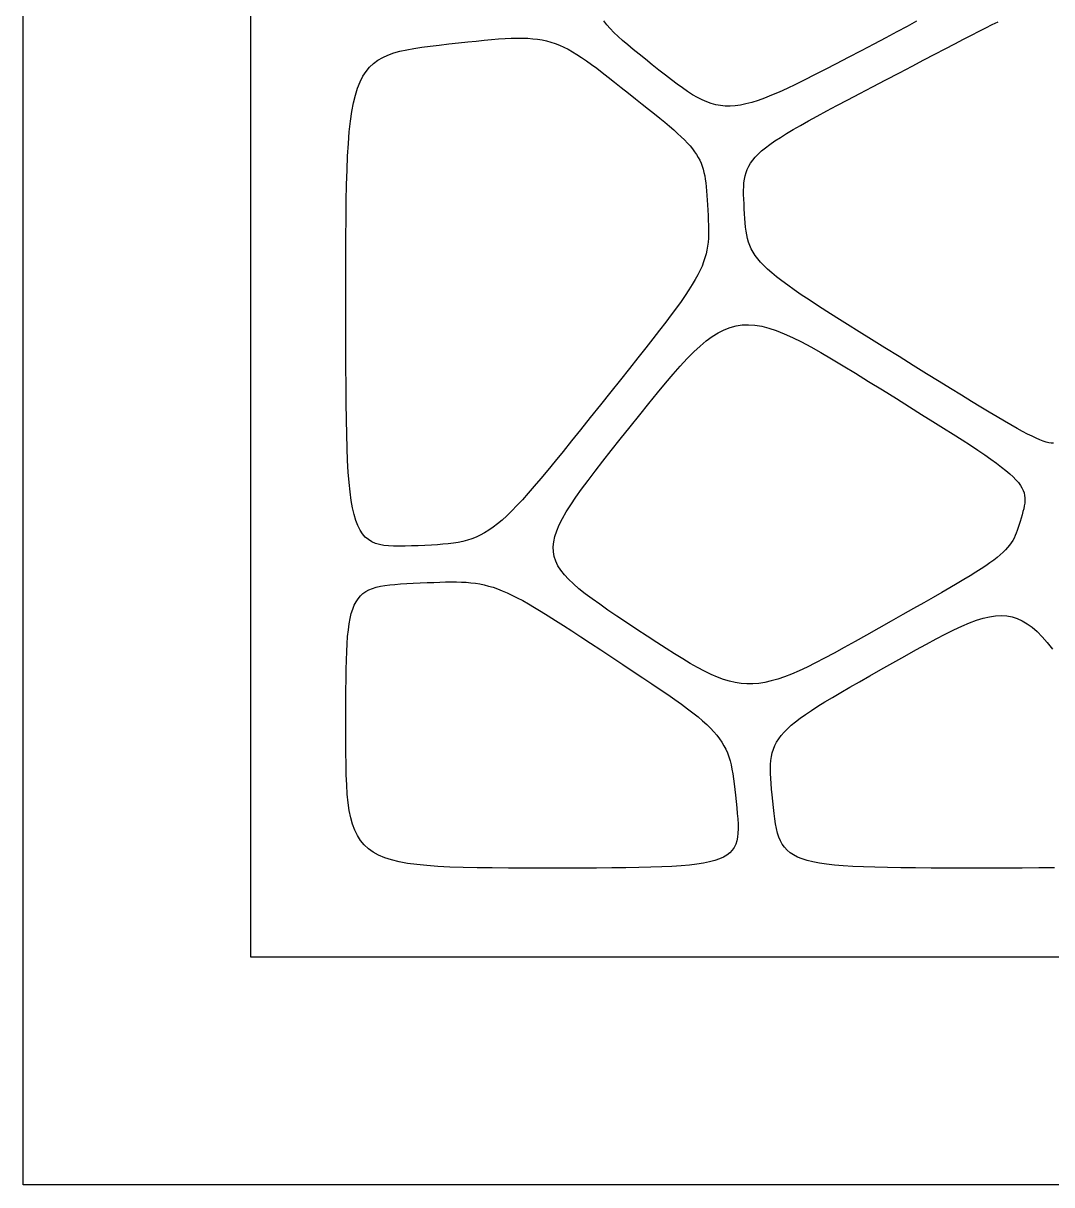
# Model space of a CAD drawing. Header units: millimetres. Extents: x 0 to 2400, y 0 to 1000.
# Drawn here: x 0 to 452, y 0 to 510 of the extents above; entities that cross this region are included whole.
import ezdxf

# ---------------------------------------------------------------- set-up
doc = ezdxf.new("R2010")
doc.units = ezdxf.units.MM

msp = doc.modelspace()

# ---------------------------------------------------------------- linework, layer by layer
at = {"layer": '01'}
for p, q in [((149.183, 259.625), (150.433, 260.505)), ((150.433, 260.505), (151.815, 261.255)), ((151.815, 261.255), (153.334, 261.885)), ((153.334, 261.885), (154.999, 262.41)), ((154.999, 262.41), (156.814, 262.842)), ((156.814, 262.842), (158.787, 263.193)), ((158.787, 263.193), (160.925, 263.478)), ((160.925, 263.478), (163.233, 263.707)), ((163.233, 263.707), (165.719, 263.894)), ((165.719, 263.894), (168.389, 264.053)), ((168.389, 264.053), (171.25, 264.195)), ((171.25, 264.195), (174.307, 264.333)), ((174.307, 264.333), (177.367, 264.467)), ((177.367, 264.467), (180.239, 264.587)), ((180.239, 264.587), (182.942, 264.684)), ((182.942, 264.684), (185.492, 264.752)), ((185.492, 264.752), (187.906, 264.785)), ((187.906, 264.785), (190.201, 264.776)), ((190.201, 264.776), (192.394, 264.718)), ((192.394, 264.718), (194.502, 264.606)), ((194.502, 264.606), (196.541, 264.431)), ((196.541, 264.431), (198.53, 264.189)), ((198.53, 264.189), (200.484, 263.872)), ((200.484, 263.872), (202.42, 263.473)), ((202.42, 263.473), (204.357, 262.986)), ((204.357, 262.986), (206.31, 262.405)), ((206.31, 262.405), (208.297, 261.723)), ((208.297, 261.723), (210.334, 260.933)), ((210.334, 260.933), (212.438, 260.029)), ((145.366, 254.536), (146.156, 256.069)), ((146.156, 256.069), (147.051, 257.42)), ((147.051, 257.42), (148.058, 258.601)), ((148.058, 258.601), (149.183, 259.625)), ((212.438, 260.029), (214.627, 259.004)), ((214.627, 259.004), (216.918, 257.852)), ((216.918, 257.852), (219.326, 256.565)), ((219.326, 256.565), (221.87, 255.138)), ((221.87, 255.138), (224.566, 253.565)), ((143.562, 248.716), (144.076, 250.872)), ((144.076, 250.872), (144.675, 252.808)), ((144.675, 252.808), (145.366, 254.536)), ((224.566, 253.565), (227.432, 251.837)), ((227.432, 251.837), (230.483, 249.949)), ((142.764, 243.69), (143.127, 246.326)), ((143.127, 246.326), (143.562, 248.716)), ((230.483, 249.949), (233.738, 247.894)), ((233.738, 247.894), (237.213, 245.667)), ((237.213, 245.667), (240.924, 243.258)), ((142.23, 237.629), (142.467, 240.796)), ((142.467, 240.796), (142.764, 243.69)), ((240.924, 243.258), (244.89, 240.664)), ((244.89, 240.664), (249.126, 237.876)), ((142.044, 234.179), (142.23, 237.629)), ((249.126, 237.876), (253.65, 234.889)), ((253.65, 234.889), (258.479, 231.695)), ((141.806, 226.373), (141.905, 230.431)), ((141.905, 230.431), (142.044, 234.179)), ((258.479, 231.695), (263.308, 228.501)), ((141.739, 221.993), (141.806, 226.373)), ((263.308, 228.501), (267.825, 225.506)), ((267.825, 225.506), (272.042, 222.699)), ((141.698, 217.278), (141.739, 221.993)), ((272.042, 222.699), (275.971, 220.066)), ((275.971, 220.066), (279.622, 217.595)), ((141.678, 212.214), (141.698, 217.278)), ((279.622, 217.595), (283.006, 215.273)), ((283.006, 215.273), (286.135, 213.088)), ((141.67, 206.789), (141.678, 212.214)), ((286.135, 213.088), (289.018, 211.026)), ((289.018, 211.026), (291.668, 209.075)), ((141.669, 200.991), (141.67, 206.789)), ((291.668, 209.075), (294.094, 207.221)), ((294.094, 207.221), (296.31, 205.453)), ((296.31, 205.453), (298.324, 203.758)), ((141.672, 195.193), (141.669, 200.991)), ((298.324, 203.758), (300.148, 202.122)), ((300.148, 202.122), (301.793, 200.534)), ((301.793, 200.534), (303.27, 198.979)), ((303.27, 198.979), (304.591, 197.446)), ((141.692, 189.769), (141.672, 195.193)), ((304.591, 197.446), (305.765, 195.922)), ((305.765, 195.922), (306.805, 194.393)), ((306.805, 194.393), (307.721, 192.848)), ((141.748, 184.706), (141.692, 189.769)), ((307.721, 192.848), (308.523, 191.274)), ((308.523, 191.274), (309.224, 189.657)), ((309.224, 189.657), (309.834, 187.985)), ((141.856, 179.992), (141.748, 184.706)), ((309.834, 187.985), (310.363, 186.245)), ((310.363, 186.245), (310.824, 184.424)), ((310.824, 184.424), (311.227, 182.511)), ((142.035, 175.615), (141.856, 179.992)), ((311.227, 182.511), (311.582, 180.491)), ((311.582, 180.491), (311.902, 178.352)), ((142.301, 171.562), (142.035, 175.615)), ((311.902, 178.352), (312.196, 176.082)), ((312.196, 176.082), (312.477, 173.667)), ((312.477, 173.667), (312.754, 171.095)), ((142.673, 167.82), (142.301, 171.562)), ((312.754, 171.095), (313.039, 168.354)), ((143.167, 164.378), (142.673, 167.82)), ((143.803, 161.222), (143.167, 164.378)), ((313.039, 168.354), (313.32, 165.613)), ((313.32, 165.613), (313.565, 163.049)), ((144.596, 158.341), (143.803, 161.222)), ((145.565, 155.721), (144.596, 158.341)), ((313.565, 163.049), (313.757, 160.657)), ((313.757, 160.657), (313.879, 158.429)), ((313.879, 158.429), (313.914, 156.36)), ((146.727, 153.351), (145.565, 155.721)), ((148.099, 151.217), (146.727, 153.351)), ((313.846, 154.444), (313.657, 152.675)), ((313.914, 156.36), (313.846, 154.444)), ((149.7, 149.308), (148.099, 151.217)), ((151.547, 147.611), (149.7, 149.308)), ((312.198, 148.195), (311.357, 146.957)), ((312.85, 149.557), (312.198, 148.195)), ((313.331, 151.048), (312.85, 149.557)), ((313.657, 152.675), (313.331, 151.048)), ((153.658, 146.113), (151.547, 147.611)), ((156.049, 144.802), (153.658, 146.113)), ((158.739, 143.666), (156.049, 144.802)), ((161.745, 142.691), (158.739, 143.666)), ((305.771, 143.124), (303.733, 142.416)), ((307.535, 143.926), (305.771, 143.124)), ((309.042, 144.828), (307.535, 143.926)), ((310.311, 145.837), (309.042, 144.828)), ((311.357, 146.957), (310.311, 145.837)), ((165.085, 141.867), (161.745, 142.691)), ((168.776, 141.179), (165.085, 141.867)), ((172.835, 140.616), (168.776, 141.179)), ((177.281, 140.165), (172.835, 140.616)), ((182.132, 139.814), (177.281, 140.165)), ((187.403, 139.55), (182.132, 139.814)), ((193.114, 139.361), (187.403, 139.55)), ((199.281, 139.234), (193.114, 139.361)), ((205.922, 139.158), (199.281, 139.234)), ((213.055, 139.118), (205.922, 139.158)), ((220.698, 139.104), (213.055, 139.118)), ((228.867, 139.101), (220.698, 139.104)), ((237.036, 139.102), (228.867, 139.101)), ((244.678, 139.109), (237.036, 139.102)), ((251.809, 139.128), (244.678, 139.109)), ((258.447, 139.164), (251.809, 139.128)), ((264.608, 139.224), (258.447, 139.164)), ((270.309, 139.314), (264.608, 139.224)), ((275.568, 139.438), (270.309, 139.314)), ((280.401, 139.604), (275.568, 139.438)), ((284.825, 139.817), (280.401, 139.604)), ((288.857, 140.083), (284.825, 139.817)), ((292.514, 140.409), (288.857, 140.083)), ((295.813, 140.798), (292.514, 140.409)), ((298.772, 141.259), (295.813, 140.798)), ((301.406, 141.796), (298.772, 141.259)), ((303.733, 142.416), (301.406, 141.796))]:
    msp.add_line(p, q, dxfattribs=at)
at = {"layer": '02'}
for p, q in [((175.041, 499.622), (178.745, 500.103)), ((178.745, 500.103), (182.715, 500.57)), ((182.715, 500.57), (186.958, 501.045)), ((186.958, 501.045), (191.202, 501.516)), ((191.202, 501.516), (195.179, 501.951)), ((195.179, 501.951), (198.905, 502.346)), ((198.905, 502.346), (202.396, 502.697)), ((202.396, 502.697), (205.668, 502.998)), ((205.668, 502.998), (208.736, 503.247)), ((208.736, 503.247), (211.617, 503.438)), ((211.617, 503.438), (214.326, 503.567)), ((214.326, 503.567), (216.88, 503.63)), ((216.88, 503.63), (219.293, 503.623)), ((219.293, 503.623), (221.583, 503.54)), ((221.583, 503.54), (223.764, 503.378)), ((223.764, 503.378), (225.853, 503.133)), ((225.853, 503.133), (227.866, 502.8)), ((227.866, 502.8), (229.818, 502.375)), ((229.818, 502.375), (231.725, 501.853)), ((231.725, 501.853), (233.604, 501.229)), ((233.604, 501.229), (235.47, 500.501)), ((235.47, 500.501), (237.338, 499.663)), ((155.748, 493.937), (157.856, 495.158)), ((157.856, 495.158), (160.165, 496.204)), ((160.165, 496.204), (162.684, 497.099)), ((162.684, 497.099), (165.422, 497.865)), ((165.422, 497.865), (168.388, 498.526)), ((168.388, 498.526), (171.591, 499.104)), ((171.591, 499.104), (175.041, 499.622)), ((237.338, 499.663), (239.226, 498.711)), ((239.226, 498.711), (241.148, 497.641)), ((241.148, 497.641), (243.121, 496.448)), ((243.121, 496.448), (245.16, 495.128)), ((245.16, 495.128), (247.281, 493.677)), ((150.535, 489.004), (152.096, 490.883)), ((152.096, 490.883), (153.831, 492.52)), ((153.831, 492.52), (155.748, 493.937)), ((247.281, 493.677), (249.501, 492.09)), ((249.501, 492.09), (251.835, 490.363)), ((251.835, 490.363), (254.298, 488.491)), ((147.895, 484.425), (149.138, 486.859)), ((149.138, 486.859), (150.535, 489.004)), ((254.298, 488.491), (256.908, 486.471)), ((256.908, 486.471), (259.679, 484.298)), ((145.84, 478.602), (146.799, 481.681)), ((146.799, 481.681), (147.895, 484.425)), ((259.679, 484.298), (262.628, 481.967)), ((262.628, 481.967), (265.77, 479.475)), ((144.296, 471.352), (145.009, 475.167)), ((145.009, 475.167), (145.84, 478.602)), ((265.77, 479.475), (268.911, 476.981)), ((268.911, 476.981), (271.849, 474.644)), ((271.849, 474.644), (274.592, 472.451)), ((143.692, 467.134), (144.296, 471.352)), ((274.592, 472.451), (277.147, 470.394)), ((277.147, 470.394), (279.521, 468.461)), ((143.189, 462.491), (143.692, 467.134)), ((279.521, 468.461), (281.72, 466.643)), ((281.72, 466.643), (283.752, 464.928)), ((283.752, 464.928), (285.624, 463.307)), ((142.777, 457.4), (143.189, 462.491)), ((285.624, 463.307), (287.343, 461.769)), ((287.343, 461.769), (288.916, 460.305)), ((288.916, 460.305), (290.349, 458.902)), ((142.447, 451.838), (142.777, 457.4)), ((290.349, 458.902), (291.65, 457.552)), ((291.65, 457.552), (292.827, 456.243)), ((292.827, 456.243), (293.885, 454.966)), ((293.885, 454.966), (294.831, 453.709)), ((142.19, 445.783), (142.447, 451.838)), ((294.831, 453.709), (295.674, 452.463)), ((295.674, 452.463), (296.42, 451.218)), ((296.42, 451.218), (297.075, 449.962)), ((297.075, 449.962), (297.648, 448.686)), ((141.997, 439.21), (142.19, 445.783)), ((297.648, 448.686), (298.144, 447.379)), ((298.144, 447.379), (298.572, 446.03)), ((298.572, 446.03), (298.937, 444.63)), ((298.937, 444.63), (299.247, 443.168)), ((141.859, 432.098), (141.997, 439.21)), ((299.247, 443.168), (299.51, 441.634)), ((299.51, 441.634), (299.731, 440.017)), ((299.731, 440.017), (299.918, 438.307)), ((299.918, 438.307), (300.079, 436.494)), ((300.079, 436.494), (300.219, 434.567)), ((300.219, 434.567), (300.347, 432.515)), ((141.766, 424.423), (141.859, 432.098)), ((300.347, 432.515), (300.469, 430.329)), ((300.469, 430.329), (300.591, 427.999)), ((141.71, 416.163), (141.766, 424.423)), ((300.591, 427.999), (300.711, 425.667)), ((300.711, 425.667), (300.814, 423.473)), ((300.814, 423.473), (300.889, 421.4)), ((300.889, 421.4), (300.928, 419.43)), ((300.928, 419.43), (300.921, 417.548)), ((141.681, 407.296), (141.71, 416.163)), ((300.73, 413.973), (300.528, 412.246)), ((300.858, 415.734), (300.73, 413.973)), ((300.921, 417.548), (300.858, 415.734)), ((299.863, 408.829), (299.381, 407.104)), ((300.243, 410.537), (299.863, 408.829)), ((300.528, 412.246), (300.243, 410.537)), ((141.67, 397.797), (141.681, 407.296)), ((298.07, 403.535), (297.223, 401.657)), ((298.787, 405.345), (298.07, 403.535)), ((299.381, 407.104), (298.787, 405.345)), ((296.235, 399.693), (295.096, 397.627)), ((297.223, 401.657), (296.235, 399.693)), ((141.669, 387.644), (141.67, 397.797)), ((292.331, 393.117), (290.685, 390.639)), ((293.798, 395.44), (292.331, 393.117)), ((295.096, 397.627), (293.798, 395.44)), ((288.851, 387.99), (286.819, 385.153)), ((290.685, 390.639), (288.851, 387.99)), ((141.67, 377.492), (141.669, 387.644)), ((286.819, 385.153), (284.58, 382.109)), ((282.125, 378.843), (279.444, 375.336)), ((284.58, 382.109), (282.125, 378.843)), ((141.677, 367.995), (141.67, 377.492)), ((279.444, 375.336), (276.527, 371.572)), ((141.697, 359.131), (141.677, 367.995)), ((273.366, 367.533), (269.95, 363.202)), ((276.527, 371.572), (273.366, 367.533)), ((269.95, 363.202), (266.27, 358.562)), ((141.737, 350.879), (141.697, 359.131)), ((266.27, 358.562), (262.316, 353.597)), ((262.316, 353.597), (258.08, 348.287)), ((141.802, 343.218), (141.737, 350.879)), ((258.08, 348.287), (253.552, 342.617)), ((141.899, 336.126), (141.802, 343.218)), ((253.552, 342.617), (249.022, 336.948)), ((249.022, 336.948), (244.778, 331.644)), ((142.035, 329.58), (141.899, 336.126)), ((244.778, 331.644), (240.804, 326.693)), ((142.215, 323.561), (142.035, 329.58)), ((240.804, 326.693), (237.083, 322.083)), ((142.446, 318.046), (142.215, 323.561)), ((237.083, 322.083), (233.599, 317.8)), ((142.735, 313.014), (142.446, 318.046)), ((233.599, 317.8), (230.336, 313.833)), ((143.088, 308.442), (142.735, 313.014)), ((230.336, 313.833), (227.279, 310.169)), ((143.512, 304.311), (143.088, 308.442)), ((224.41, 306.795), (221.714, 303.7)), ((227.279, 310.169), (224.41, 306.795)), ((144.012, 300.597), (143.512, 304.311)), ((221.714, 303.7), (219.174, 300.869)), ((144.595, 297.281), (144.012, 300.597)), ((145.268, 294.339), (144.595, 297.281)), ((214.5, 295.956), (212.334, 293.848)), ((216.775, 298.292), (214.5, 295.956)), ((219.174, 300.869), (216.775, 298.292)), ((146.037, 291.75), (145.268, 294.339)), ((146.909, 289.494), (146.037, 291.75)), ((210.259, 291.955), (208.261, 290.266)), ((212.334, 293.848), (210.259, 291.955)), ((147.889, 287.548), (146.909, 289.494)), ((148.984, 285.89), (147.889, 287.548)), ((150.201, 284.5), (148.984, 285.89)), ((202.559, 286.292), (200.703, 285.29)), ((204.427, 287.446), (202.559, 286.292)), ((206.322, 288.767), (204.427, 287.446)), ((208.261, 290.266), (206.322, 288.767)), ((151.546, 283.356), (150.201, 284.5)), ((153.025, 282.436), (151.546, 283.356)), ((154.645, 281.719), (153.025, 282.436)), ((156.412, 281.183), (154.645, 281.719)), ((158.333, 280.806), (156.412, 281.183)), ((160.414, 280.568), (158.333, 280.806)), ((173.441, 280.693), (170.465, 280.564)), ((176.42, 280.827), (173.441, 280.693)), ((179.216, 280.965), (176.42, 280.827)), ((181.846, 281.119), (179.216, 280.965)), ((184.326, 281.302), (181.846, 281.119)), ((186.672, 281.526), (184.326, 281.302)), ((188.9, 281.803), (186.672, 281.526)), ((191.027, 282.147), (188.9, 281.803)), ((193.069, 282.569), (191.027, 282.147)), ((195.041, 283.082), (193.069, 282.569)), ((196.96, 283.698), (195.041, 283.082)), ((198.841, 284.43), (196.96, 283.698)), ((200.703, 285.29), (198.841, 284.43)), ((162.661, 280.446), (160.414, 280.568)), ((165.081, 280.419), (162.661, 280.446)), ((167.68, 280.465), (165.081, 280.419)), ((170.465, 280.564), (167.68, 280.465))]:
    msp.add_line(p, q, dxfattribs=at)
at = {"layer": '05'}
for p, q in [((313.034, 377.28), (315.717, 377.673)), ((315.717, 377.673), (318.473, 377.763)), ((318.473, 377.763), (321.326, 377.554)), ((321.326, 377.554), (324.296, 377.048)), ((299.944, 370.661), (302.593, 372.616)), ((302.593, 372.616), (305.204, 374.252)), ((305.204, 374.252), (307.8, 375.573)), ((307.8, 375.573), (310.403, 376.581)), ((310.403, 376.581), (313.034, 377.28)), ((324.296, 377.048), (327.407, 376.25)), ((327.407, 376.25), (330.682, 375.162)), ((330.682, 375.162), (334.141, 373.788)), ((334.141, 373.788), (337.808, 372.131)), ((294.442, 365.78), (297.234, 368.383)), ((297.234, 368.383), (299.944, 370.661)), ((337.808, 372.131), (341.705, 370.194)), ((341.705, 370.194), (345.854, 367.981)), ((345.854, 367.981), (350.278, 365.494)), ((288.52, 359.584), (291.544, 362.848)), ((291.544, 362.848), (294.442, 365.78)), ((350.278, 365.494), (354.998, 362.738)), ((354.998, 362.738), (360.038, 359.714)), ((285.345, 355.985), (288.52, 359.584)), ((360.038, 359.714), (365.42, 356.427)), ((278.459, 347.767), (281.999, 352.047)), ((281.999, 352.047), (285.345, 355.985)), ((365.42, 356.427), (371.165, 352.88)), ((371.165, 352.88), (377.296, 349.077)), ((274.702, 343.142), (278.459, 347.767)), ((377.296, 349.077), (383.426, 345.27)), ((270.706, 338.168), (274.702, 343.142)), ((383.426, 345.27), (389.16, 341.706)), ((266.449, 332.843), (270.706, 338.168)), ((389.16, 341.706), (394.509, 338.373)), ((394.509, 338.373), (399.487, 335.26)), ((262.195, 327.515), (266.449, 332.843)), ((399.487, 335.26), (404.105, 332.355)), ((404.105, 332.355), (408.376, 329.646)), ((258.226, 322.525), (262.195, 327.515)), ((408.376, 329.646), (412.313, 327.124)), ((412.313, 327.124), (415.926, 324.775)), ((254.542, 317.853), (258.226, 322.525)), ((415.926, 324.775), (419.229, 322.59)), ((419.229, 322.59), (422.234, 320.556)), ((251.143, 313.483), (254.542, 317.853)), ((422.234, 320.556), (424.953, 318.663)), ((424.953, 318.663), (427.399, 316.898)), ((427.399, 316.898), (429.583, 315.251)), ((248.03, 309.397), (251.143, 313.483)), ((429.583, 315.251), (431.518, 313.71)), ((431.518, 313.71), (433.216, 312.264)), ((433.216, 312.264), (434.69, 310.902)), ((245.203, 305.575), (248.03, 309.397)), ((434.69, 310.902), (435.951, 309.611)), ((435.951, 309.611), (437.013, 308.382)), ((437.013, 308.382), (437.886, 307.202)), ((437.886, 307.202), (438.584, 306.061)), ((240.413, 298.657), (242.664, 302.001)), ((242.664, 302.001), (245.203, 305.575)), ((438.584, 306.061), (439.119, 304.946)), ((439.119, 304.946), (439.503, 303.847)), ((439.503, 303.847), (439.748, 302.752)), ((439.748, 302.752), (439.867, 301.65)), ((439.867, 301.65), (439.871, 300.53)), ((238.45, 295.525), (240.413, 298.657)), ((439.322, 296.944), (438.993, 295.637)), ((439.587, 298.188), (439.322, 296.944)), ((439.774, 299.38), (439.587, 298.188)), ((439.871, 300.53), (439.774, 299.38)), ((235.392, 289.824), (236.776, 292.586)), ((236.776, 292.586), (238.45, 295.525)), ((437.76, 291.315), (437.348, 289.934)), ((438.187, 292.784), (437.76, 291.315)), ((438.61, 294.254), (438.187, 292.784)), ((438.993, 295.637), (438.61, 294.254)), ((233.495, 284.754), (234.298, 287.219)), ((234.298, 287.219), (235.392, 289.824)), ((436.083, 286.222), (435.608, 285.096)), ((436.522, 287.397), (436.083, 286.222)), ((436.94, 288.631), (436.522, 287.397)), ((437.348, 289.934), (436.94, 288.631)), ((232.764, 280.174), (232.983, 282.412)), ((232.983, 282.412), (233.495, 284.754)), ((433.116, 280.891), (432.281, 279.865)), ((433.854, 281.917), (433.116, 280.891)), ((434.507, 282.954), (433.854, 281.917)), ((435.087, 284.01), (434.507, 282.954)), ((435.608, 285.096), (435.087, 284.01)), ((232.837, 278.023), (232.764, 280.174)), ((233.204, 275.94), (232.837, 278.023)), ((233.864, 273.907), (233.204, 275.94)), ((427.716, 275.575), (426.205, 274.406)), ((429.066, 276.695), (427.716, 275.575)), ((430.268, 277.777), (429.066, 276.695)), ((431.336, 278.831), (430.268, 277.777)), ((432.281, 279.865), (431.336, 278.831)), ((234.819, 271.907), (233.864, 273.907)), ((236.069, 269.922), (234.819, 271.907)), ((420.588, 270.515), (418.311, 269.058)), ((422.654, 271.886), (420.588, 270.515)), ((424.522, 273.18), (422.654, 271.886)), ((426.205, 274.406), (424.522, 273.18)), ((237.615, 267.934), (236.069, 269.922)), ((239.458, 265.925), (237.615, 267.934)), ((241.597, 263.877), (239.458, 265.925)), ((413.076, 265.843), (410.092, 264.066)), ((415.811, 267.503), (413.076, 265.843)), ((418.311, 269.058), (415.811, 267.503)), ((244.034, 261.772), (241.597, 263.877)), ((246.769, 259.592), (244.034, 261.772)), ((406.848, 262.163), (403.331, 260.125)), ((410.092, 264.066), (406.848, 262.163)), ((249.802, 257.32), (246.769, 259.592)), ((253.136, 254.937), (249.802, 257.32)), ((395.425, 255.603), (391.013, 253.1)), ((399.527, 257.942), (395.425, 255.603)), ((403.331, 260.125), (399.527, 257.942)), ((256.769, 252.426), (253.136, 254.937)), ((260.703, 249.768), (256.769, 252.426)), ((386.276, 250.423), (381.204, 247.561)), ((391.013, 253.1), (386.276, 250.423)), ((264.938, 246.946), (260.703, 249.768)), ((269.475, 243.942), (264.938, 246.946)), ((381.204, 247.561), (375.783, 244.506)), ((274.015, 240.941), (269.475, 243.942)), ((278.274, 238.14), (274.015, 240.941)), ((370.36, 241.452), (365.277, 238.601)), ((375.783, 244.506), (370.36, 241.452)), ((282.274, 235.54), (278.274, 238.14)), ((286.036, 233.139), (282.274, 235.54)), ((360.513, 235.954), (356.045, 233.511)), ((365.277, 238.601), (360.513, 235.954)), ((289.58, 230.94), (286.036, 233.139)), ((292.93, 228.941), (289.58, 230.94)), ((351.854, 231.27), (347.916, 229.232)), ((356.045, 233.511), (351.854, 231.27)), ((296.105, 227.143), (292.93, 228.941)), ((299.128, 225.545), (296.105, 227.143)), ((302.019, 224.149), (299.128, 225.545)), ((340.718, 225.766), (337.415, 224.336)), ((344.211, 227.398), (340.718, 225.766)), ((347.916, 229.232), (344.211, 227.398)), ((304.801, 222.953), (302.019, 224.149)), ((307.495, 221.959), (304.801, 222.953)), ((310.121, 221.167), (307.495, 221.959)), ((312.702, 220.575), (310.121, 221.167)), ((315.259, 220.185), (312.702, 220.575)), ((317.813, 219.997), (315.259, 220.185)), ((320.386, 220.011), (317.813, 219.997)), ((322.999, 220.226), (320.386, 220.011)), ((325.673, 220.644), (322.999, 220.226)), ((328.431, 221.263), (325.673, 220.644)), ((331.293, 222.085), (328.431, 221.263)), ((334.28, 223.11), (331.293, 222.085)), ((337.415, 224.336), (334.28, 223.11))]:
    msp.add_line(p, q, dxfattribs=at)
at = {"layer": '06'}
for p, q in [((426.981, 249.897), (429.493, 250.023)), ((429.493, 250.023), (431.901, 249.876)), ((408.674, 243.735), (412.204, 245.376)), ((412.204, 245.376), (415.518, 246.779)), ((415.518, 246.779), (418.634, 247.938)), ((418.634, 247.938), (421.571, 248.848)), ((421.571, 248.848), (424.347, 249.503)), ((424.347, 249.503), (426.981, 249.897)), ((431.901, 249.876), (434.223, 249.451)), ((434.223, 249.451), (436.478, 248.74)), ((436.478, 248.74), (438.686, 247.739)), ((438.686, 247.739), (440.865, 246.441)), ((440.865, 246.441), (443.033, 244.841)), ((400.887, 239.765), (404.908, 241.863)), ((404.908, 241.863), (408.674, 243.735)), ((443.033, 244.841), (445.21, 242.932)), ((445.21, 242.932), (447.414, 240.708)), ((447.414, 240.708), (449.664, 238.165)), ((387.112, 232.175), (392.008, 234.915)), ((392.008, 234.915), (396.594, 237.447)), ((396.594, 237.447), (400.887, 239.765)), ((449.664, 238.165), (451.979, 235.294)), ((381.887, 229.233), (387.112, 232.175)), ((371.776, 223.527), (376.663, 226.288)), ((376.663, 226.288), (381.887, 229.233)), ((362.974, 218.508), (367.217, 220.938)), ((367.217, 220.938), (371.776, 223.527)), ((355.394, 214.078), (359.036, 216.226)), ((359.036, 216.226), (362.974, 218.508)), ((346.13, 208.323), (348.951, 210.139)), ((348.951, 210.139), (352.036, 212.053)), ((352.036, 212.053), (355.394, 214.078)), ((339.14, 203.342), (341.235, 204.937)), ((341.235, 204.937), (343.562, 206.593)), ((343.562, 206.593), (346.13, 208.323)), ((334.136, 198.805), (335.601, 200.288)), ((335.601, 200.288), (337.265, 201.797)), ((337.265, 201.797), (339.14, 203.342)), ((330.059, 192.874), (330.832, 194.381)), ((330.832, 194.381), (331.762, 195.863)), ((331.762, 195.863), (332.86, 197.334)), ((332.86, 197.334), (334.136, 198.805)), ((328.575, 188.087), (328.941, 189.739)), ((328.941, 189.739), (329.432, 191.331)), ((329.432, 191.331), (330.059, 192.874)), ((328.123, 182.642), (328.177, 184.55)), ((328.177, 184.55), (328.324, 186.361)), ((328.324, 186.361), (328.575, 188.087)), ((328.151, 180.623), (328.123, 182.642)), ((328.252, 178.483), (328.151, 180.623)), ((328.414, 176.208), (328.252, 178.483)), ((328.627, 173.787), (328.414, 176.208)), ((328.88, 171.207), (328.627, 173.787)), ((329.162, 168.456), (328.88, 171.207)), ((329.45, 165.706), (329.162, 168.456)), ((329.737, 163.133), (329.45, 165.706)), ((330.043, 160.732), (329.737, 163.133)), ((330.386, 158.496), (330.043, 160.732)), ((330.786, 156.42), (330.386, 158.496)), ((331.26, 154.497), (330.786, 156.42)), ((331.828, 152.723), (331.26, 154.497)), ((332.508, 151.09), (331.828, 152.723)), ((333.32, 149.593), (332.508, 151.09)), ((334.281, 148.227), (333.32, 149.593)), ((335.412, 146.984), (334.281, 148.227)), ((336.729, 145.86), (335.412, 146.984)), ((338.254, 144.848), (336.729, 145.86)), ((340.003, 143.942), (338.254, 144.848)), ((341.996, 143.137), (340.003, 143.942)), ((344.251, 142.427), (341.996, 143.137)), ((346.788, 141.805), (344.251, 142.427)), ((349.625, 141.266), (346.788, 141.805)), ((352.781, 140.804), (349.625, 141.266)), ((356.275, 140.413), (352.781, 140.804)), ((360.125, 140.087), (356.275, 140.413)), ((364.35, 139.82), (360.125, 140.087)), ((368.969, 139.606), (364.35, 139.82)), ((374.001, 139.44), (368.969, 139.606)), ((379.465, 139.314), (374.001, 139.44)), ((385.378, 139.225), (379.465, 139.314)), ((391.761, 139.165), (385.378, 139.225)), ((398.632, 139.128), (391.761, 139.165)), ((406.009, 139.109), (398.632, 139.128)), ((413.912, 139.102), (406.009, 139.109)), ((422.359, 139.101), (413.912, 139.102)), ((430.804, 139.104), (422.359, 139.101)), ((438.697, 139.118), (430.804, 139.104)), ((446.049, 139.157), (438.697, 139.118)), ((452.869, 139.232), (446.049, 139.157))]:
    msp.add_line(p, q, dxfattribs=at)
at = {"layer": '07'}
for p, q in [((425.534, 509.553), (428.056, 510.814)), ((416.471, 504.935), (419.756, 506.621)), ((419.756, 506.621), (422.772, 508.158)), ((422.772, 508.158), (425.534, 509.553)), ((404.864, 498.924), (409.039, 501.093)), ((409.039, 501.093), (412.904, 503.095)), ((412.904, 503.095), (416.471, 504.935)), ((395.524, 494.055), (400.364, 496.58)), ((400.364, 496.58), (404.864, 498.924)), ((384.77, 488.437), (390.331, 491.343)), ((390.331, 491.343), (395.524, 494.055)), ((372.885, 482.223), (378.827, 485.33)), ((378.827, 485.33), (384.77, 488.437)), ((367.326, 479.311), (372.885, 482.223)), ((357.308, 474.029), (362.138, 476.584)), ((362.138, 476.584), (367.326, 479.311)), ((344.845, 467.287), (348.674, 469.392)), ((348.674, 469.392), (352.825, 471.635)), ((352.825, 471.635), (357.308, 474.029)), ((338.098, 463.447), (341.324, 465.309)), ((341.324, 465.309), (344.845, 467.287)), ((330.072, 458.441), (332.485, 460.025)), ((332.485, 460.025), (335.156, 461.689)), ((335.156, 461.689), (338.098, 463.447)), ((322.752, 452.695), (324.257, 454.066)), ((324.257, 454.066), (325.971, 455.474)), ((325.971, 455.474), (327.905, 456.928)), ((327.905, 456.928), (330.072, 458.441)), ((319.359, 448.682), (320.315, 450.014)), ((320.315, 450.014), (321.442, 451.348)), ((321.442, 451.348), (322.752, 452.695)), ((316.988, 443.14), (317.388, 444.58)), ((317.388, 444.58), (317.908, 445.976)), ((317.908, 445.976), (318.56, 447.339)), ((318.56, 447.339), (319.359, 448.682)), ((316.387, 438.441), (316.5, 440.082)), ((316.5, 440.082), (316.697, 441.644)), ((316.697, 441.644), (316.988, 443.14)), ((316.344, 436.711), (316.387, 438.441)), ((316.358, 434.879), (316.344, 436.711)), ((316.418, 432.935), (316.358, 434.879)), ((316.511, 430.867), (316.418, 432.935)), ((316.624, 428.664), (316.511, 430.867)), ((316.741, 426.46), (316.624, 428.664)), ((316.864, 424.39), (316.741, 426.46)), ((317.007, 422.441), (316.864, 424.39)), ((317.183, 420.599), (317.007, 422.441)), ((317.407, 418.852), (317.183, 420.599)), ((317.691, 417.186), (317.407, 418.852)), ((318.05, 415.588), (317.691, 417.186)), ((318.497, 414.045), (318.05, 415.588)), ((319.045, 412.545), (318.497, 414.045)), ((319.709, 411.074), (319.045, 412.545)), ((320.503, 409.618), (319.709, 411.074)), ((321.439, 408.166), (320.503, 409.618)), ((322.532, 406.703), (321.439, 408.166)), ((323.795, 405.217), (322.532, 406.703)), ((325.243, 403.695), (323.795, 405.217)), ((326.887, 402.123), (325.243, 403.695)), ((328.744, 400.489), (326.887, 402.123)), ((330.825, 398.779), (328.744, 400.489)), ((333.145, 396.981), (330.825, 398.779)), ((335.717, 395.081), (333.145, 396.981)), ((338.556, 393.066), (335.717, 395.081)), ((341.674, 390.923), (338.556, 393.066)), ((345.086, 388.639), (341.674, 390.923)), ((348.805, 386.201), (345.086, 388.639)), ((352.845, 383.596), (348.805, 386.201)), ((357.219, 380.81), (352.845, 383.596)), ((361.942, 377.832), (357.219, 380.81)), ((367.027, 374.647), (361.942, 377.832)), ((372.487, 371.242), (367.027, 374.647)), ((378.336, 367.605), (372.487, 371.242)), ((384.589, 363.723), (378.336, 367.605)), ((390.841, 359.841), (384.589, 363.723)), ((396.692, 356.211), (390.841, 359.841)), ((402.157, 352.826), (396.692, 356.211)), ((407.249, 349.678), (402.157, 352.826)), ((411.985, 346.762), (407.249, 349.678)), ((416.378, 344.068), (411.985, 346.762)), ((420.445, 341.592), (416.378, 344.068)), ((424.199, 339.325), (420.445, 341.592)), ((427.657, 337.261), (424.199, 339.325)), ((430.832, 335.393), (427.657, 337.261)), ((433.741, 333.713), (430.832, 335.393)), ((436.397, 332.215), (433.741, 333.713)), ((438.816, 330.892), (436.397, 332.215)), ((441.012, 329.736), (438.816, 330.892)), ((443.002, 328.741), (441.012, 329.736)), ((444.799, 327.9), (443.002, 328.741)), ((446.418, 327.205), (444.799, 327.9)), ((447.875, 326.65), (446.418, 327.205)), ((449.185, 326.228), (447.875, 326.65)), ((450.361, 325.932), (449.185, 326.228)), ((451.421, 325.754), (450.361, 325.932)), ((452.377, 325.688), (451.421, 325.754))]:
    msp.add_line(p, q, dxfattribs=at)
at = {"layer": '08'}
for p, q in [((256.262, 509.505), (254.978, 511.169)), ((392.267, 511.096), (388.128, 508.769)), ((257.726, 507.827), (256.262, 509.505)), ((259.373, 506.118), (257.726, 507.827)), ((261.204, 504.362), (259.373, 506.118)), ((383.625, 506.316), (378.755, 503.719)), ((388.128, 508.769), (383.625, 506.316)), ((263.222, 502.545), (261.204, 504.362)), ((265.428, 500.649), (263.222, 502.545)), ((267.824, 498.658), (265.428, 500.649)), ((373.516, 500.962), (367.905, 498.026)), ((378.755, 503.719), (373.516, 500.962)), ((270.414, 496.558), (267.824, 498.658)), ((273.197, 494.332), (270.414, 496.558)), ((362.292, 495.093), (357.034, 492.354)), ((367.905, 498.026), (362.292, 495.093)), ((276.178, 491.964), (273.197, 494.332)), ((279.161, 489.599), (276.178, 491.964)), ((352.113, 489.808), (347.511, 487.454)), ((357.034, 492.354), (352.113, 489.808)), ((281.964, 487.393), (279.161, 489.599)), ((284.606, 485.347), (281.964, 487.393)), ((287.104, 483.462), (284.606, 485.347)), ((343.209, 485.291), (339.189, 483.317)), ((347.511, 487.454), (343.209, 485.291)), ((289.477, 481.74), (287.104, 483.462)), ((291.744, 480.182), (289.477, 481.74)), ((293.923, 478.788), (291.744, 480.182)), ((331.919, 479.933), (328.633, 478.52)), ((335.431, 481.531), (331.919, 479.933)), ((339.189, 483.317), (335.431, 481.531)), ((296.033, 477.561), (293.923, 478.788)), ((298.092, 476.502), (296.033, 477.561)), ((300.118, 475.611), (298.092, 476.502)), ((302.131, 474.89), (300.118, 475.611)), ((304.148, 474.34), (302.131, 474.89)), ((317.38, 474.702), (314.948, 474.199)), ((319.946, 475.384), (317.38, 474.702)), ((322.665, 476.247), (319.946, 475.384)), ((325.554, 477.292), (322.665, 476.247)), ((328.633, 478.52), (325.554, 477.292)), ((306.188, 473.962), (304.148, 474.34)), ((308.27, 473.758), (306.188, 473.962)), ((310.411, 473.729), (308.27, 473.758)), ((312.631, 473.875), (310.411, 473.729)), ((314.948, 474.199), (312.631, 473.875))]:
    msp.add_line(p, q, dxfattribs=at)
at = {"layer": 'frame'}
for p, q in [((0, 0), (0, 1000)), ((100, 100), (100, 900)), ((2300, 100), (100, 100)), ((2400, 0), (0, 0))]:
    msp.add_line(p, q, dxfattribs=at)

doc.saveas('drawing.dxf')
